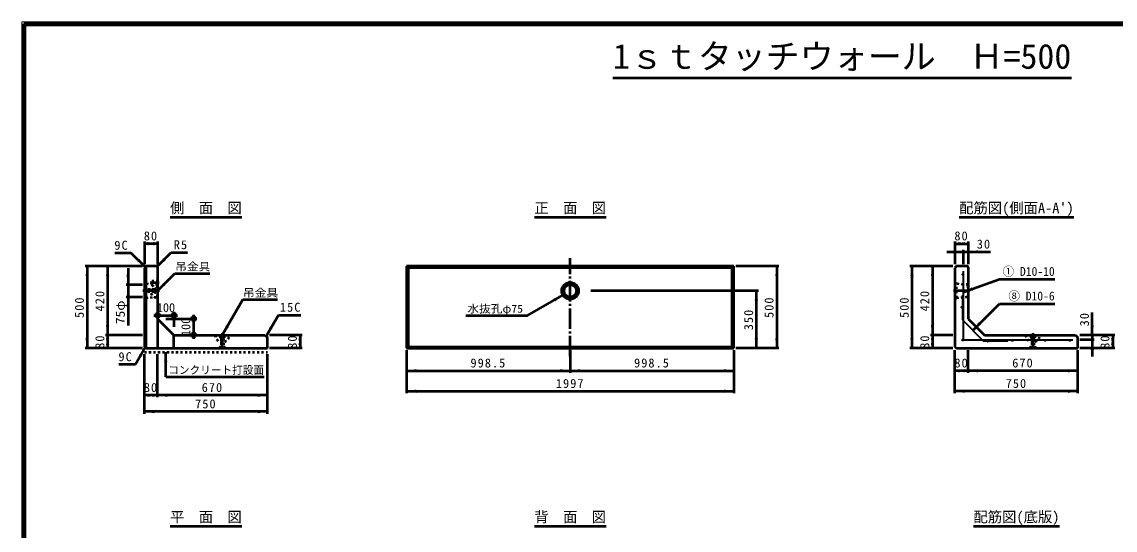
# Model space of a CAD drawing. Units: millimetres, scale not verified, with parts at other scales. Extents: x 100 to 4105, y 100 to 2870.
# Drawn here: x 100 to 2769, y 1630 to 2870 of the extents above; entities that cross this region are included whole.
import ezdxf
from ezdxf.enums import TextEntityAlignment as Align

# ---------------------------------------------------------------- set-up
doc = ezdxf.new("R2010")
doc.units = ezdxf.units.MM
doc.header["$LTSCALE"] = 5
doc.linetypes.add('USER1', pattern=[2.2, 1, -1.2])
doc.linetypes.add('USER2', pattern=[13.4, 10, -1.2, 1, -1.2])
doc.layers.add('V-nasSTD', color=7, linetype='Continuous', lineweight=50)
doc.styles.add('ＭＳ ゴシック', font='')
doc.styles.get('ＭＳ ゴシック').set_extended_font_data('MS Gothic')

msp = doc.modelspace()

# ---------------------------------------------------------------- hatches: boundary and pattern name
at = {"layer": 'V-nasSTD'}
for points in [[(423.279, 2328.945), (423.279, 2324.945), (399.279, 2328.945), (423.279, 2332.945)], [(407.279, 2328.945), (407.279, 2332.945), (431.279, 2328.945), (407.279, 2324.945)], [(2402.079, 2328.945), (2402.079, 2324.945), (2378.079, 2328.945), (2402.079, 2332.945)], [(2386.079, 2328.945), (2386.079, 2332.945), (2410.079, 2328.945), (2386.079, 2324.945)], [(2374.079, 2308.945), (2374.079, 2312.945), (2398.079, 2308.945), (2374.079, 2304.945)], [(2434.079, 2308.945), (2434.079, 2304.945), (2410.079, 2308.945), (2434.079, 2312.945)], [(259.279, 2249.945), (255.279, 2249.945), (259.279, 2273.945), (263.279, 2249.945)], [(309.279, 2249.945), (305.279, 2249.945), (309.279, 2273.945), (313.279, 2249.945)], [(384.108, 2289.116), (386.937, 2291.944), (401.079, 2272.145), (381.28, 2286.287)], [(447.664, 2290.33), (450.492, 2287.501), (430.693, 2273.359), (444.835, 2293.158)], [(1943.079, 2249.945), (1939.079, 2249.945), (1943.079, 2273.945), (1947.079, 2249.945)], [(2273.079, 2249.945), (2269.079, 2249.945), (2273.079, 2273.945), (2277.079, 2249.945)], [(2323.079, 2249.945), (2319.079, 2249.945), (2323.079, 2273.945), (2327.079, 2249.945)], [(359.279, 2252.945), (363.279, 2252.945), (359.279, 2228.945), (355.279, 2252.945)], [(448.249, 2230.916), (451.078, 2228.087), (431.279, 2213.945), (445.421, 2233.744)], [(2420.631, 2218.437), (2422, 2214.678), (2398.079, 2210.228), (2419.263, 2222.195)], [(359.279, 2174.945), (355.279, 2174.945), (359.279, 2198.945), (363.279, 2174.945)], [(1400.054, 2191.645), (1398.054, 2195.109), (1420.839, 2203.645), (1402.054, 2188.181)], [(1893.079, 2189.945), (1889.079, 2189.945), (1893.079, 2213.945), (1897.079, 2189.945)], [(2438.564, 2134.43), (2441.393, 2131.602), (2421.594, 2117.46), (2435.736, 2137.259)], [(309.279, 2129.945), (313.279, 2129.945), (309.279, 2105.945), (305.279, 2129.945)], [(601.279, 2126.73), (604.743, 2124.73), (589.279, 2105.945), (597.815, 2128.73)], [(708.279, 2123.73), (711.743, 2121.73), (696.279, 2102.945), (704.815, 2125.73)], [(2323.079, 2129.945), (2327.079, 2129.945), (2323.079, 2105.945), (2319.079, 2129.945)], [(2713.079, 2129.945), (2717.079, 2129.945), (2713.079, 2105.945), (2709.079, 2129.945)], [(259.279, 2097.945), (263.279, 2097.945), (259.279, 2073.945), (255.279, 2097.945)], [(309.279, 2081.945), (305.279, 2081.945), (309.279, 2105.945), (313.279, 2081.945)], [(309.279, 2097.945), (313.279, 2097.945), (309.279, 2073.945), (305.279, 2097.945)], [(779.279, 2081.945), (775.279, 2081.945), (779.279, 2105.945), (783.279, 2081.945)], [(779.279, 2097.945), (783.279, 2097.945), (779.279, 2073.945), (775.279, 2097.945)], [(1893.079, 2097.945), (1897.079, 2097.945), (1893.079, 2073.945), (1889.079, 2097.945)], [(1943.079, 2097.945), (1947.079, 2097.945), (1943.079, 2073.945), (1939.079, 2097.945)], [(2273.079, 2097.945), (2277.079, 2097.945), (2273.079, 2073.945), (2269.079, 2097.945)], [(2323.079, 2081.945), (2319.079, 2081.945), (2323.079, 2105.945), (2327.079, 2081.945)], [(2323.079, 2097.945), (2327.079, 2097.945), (2323.079, 2073.945), (2319.079, 2097.945)], [(2713.079, 2069.945), (2709.079, 2069.945), (2713.079, 2093.945), (2717.079, 2069.945)], [(2763.079, 2081.945), (2759.079, 2081.945), (2763.079, 2105.945), (2767.079, 2081.945)], [(2763.079, 2097.945), (2767.079, 2097.945), (2763.079, 2073.945), (2759.079, 2097.945)], [(389.079, 2054.961), (385.615, 2056.961), (401.079, 2075.745), (392.543, 2052.961)], [(451.279, 2040.145), (447.279, 2040.145), (451.279, 2064.145), (455.279, 2040.145)], [(1063.279, 2018.945), (1063.279, 2014.945), (1039.279, 2018.945), (1063.279, 2022.945)], [(1414.679, 2018.945), (1414.679, 2022.945), (1438.679, 2018.945), (1414.679, 2014.945)], [(1462.679, 2018.945), (1462.679, 2014.945), (1438.679, 2018.945), (1462.679, 2022.945)], [(1814.079, 2018.945), (1814.079, 2022.945), (1838.079, 2018.945), (1814.079, 2014.945)], [(2402.079, 2018.945), (2402.079, 2014.945), (2378.079, 2018.945), (2402.079, 2022.945)], [(2386.079, 2018.945), (2386.079, 2022.945), (2410.079, 2018.945), (2386.079, 2014.945)], [(2434.079, 2018.945), (2434.079, 2014.945), (2410.079, 2018.945), (2434.079, 2022.945)], [(2654.079, 2018.945), (2654.079, 2022.945), (2678.079, 2018.945), (2654.079, 2014.945)], [(423.279, 1959.145), (423.279, 1955.145), (399.279, 1959.145), (423.279, 1963.145)], [(407.279, 1959.145), (407.279, 1963.145), (431.279, 1959.145), (407.279, 1955.145)], [(455.279, 1959.145), (455.279, 1955.145), (431.279, 1959.145), (455.279, 1963.145)], [(675.279, 1959.145), (675.279, 1963.145), (699.279, 1959.145), (675.279, 1955.145)], [(1063.279, 1968.945), (1063.279, 1964.945), (1039.279, 1968.945), (1063.279, 1972.945)], [(1814.079, 1968.945), (1814.079, 1972.945), (1838.079, 1968.945), (1814.079, 1964.945)], [(2402.079, 1968.945), (2402.079, 1964.945), (2378.079, 1968.945), (2402.079, 1972.945)], [(2654.079, 1968.945), (2654.079, 1972.945), (2678.079, 1968.945), (2654.079, 1964.945)], [(423.279, 1919.145), (423.279, 1915.145), (399.279, 1919.145), (423.279, 1923.145)], [(675.279, 1919.145), (675.279, 1923.145), (699.279, 1919.145), (675.279, 1915.145)]]:
    msp.add_hatch(color=256, dxfattribs=at).paths.add_polyline_path(points)

# ---------------------------------------------------------------- linework, layer by layer
at = {"layer": 'V-nasSTD', "lineweight": 100}
for p, q in [((105, 2865), (105, 105)), ((4100, 2865), (105, 2865))]:
    msp.add_line(p, q, dxfattribs=at)
at = {"layer": 'V-nasSTD'}
for p, q in [((1542.628, 2733.465), (2662.372, 2733.465)), ((461.779, 2393.945), (636.779, 2393.945)), ((1351.179, 2393.945), (1526.179, 2393.945)), ((2388.079, 2393.945), (2668.079, 2393.945)), ((399.279, 2333.945), (399.279, 2278.945)), ((431.279, 2328.945), (399.279, 2328.945)), ((431.279, 2333.945), (431.279, 2278.945)), ((2378.079, 2333.945), (2378.079, 2278.945)), ((2378.079, 2328.945), (2410.079, 2328.945)), ((2410.079, 2333.945), (2410.079, 2278.945)), ((367.138, 2306.086), (327.138, 2306.086)), ((401.079, 2272.145), (367.138, 2306.086)), ((430.693, 2273.359), (464.634, 2307.3)), ((464.634, 2307.3), (504.634, 2307.3)), ((2358.079, 2308.945), (2398.079, 2308.945)), ((2398.079, 2313.945), (2398.079, 2278.945)), ((2398.079, 2308.945), (2410.079, 2308.945)), ((2410.079, 2308.945), (2465.079, 2308.945)), ((394.279, 2273.945), (254.279, 2273.945)), ((259.279, 2273.945), (259.279, 2073.945)), ((309.279, 2273.945), (309.279, 2105.945)), ((359.279, 2268.945), (359.279, 2228.945)), ((402.879, 2273.945), (399.279, 2270.345)), ((399.279, 2270.345), (399.279, 2077.545)), ((429.279, 2273.945), (402.879, 2273.945)), ((402.879, 2273.945), (402.879, 2073.945)), ((431.279, 2271.945), (431.279, 2073.945)), ((1039.279, 2273.945), (1039.279, 2073.945)), ((1838.079, 2273.945), (1039.279, 2273.945)), ((1039.279, 2273.945), (1042.879, 2270.345)), ((1042.879, 2270.345), (1042.879, 2077.545)), ((1834.479, 2270.345), (1042.879, 2270.345)), ((1834.479, 2270.345), (1838.079, 2273.945)), ((1834.479, 2077.545), (1834.479, 2270.345)), ((1838.079, 2073.945), (1838.079, 2273.945)), ((1948.079, 2273.945), (1843.079, 2273.945)), ((1943.079, 2273.945), (1943.079, 2073.945)), ((2373.079, 2273.945), (2268.079, 2273.945)), ((2273.079, 2273.945), (2273.079, 2073.945)), ((2323.079, 2273.945), (2323.079, 2105.945)), ((2381.679, 2273.945), (2378.079, 2270.345)), ((2378.079, 2270.345), (2378.079, 2077.545)), ((2408.079, 2273.945), (2381.679, 2273.945)), ((2410.079, 2271.945), (2410.079, 2145.945)), ((431.279, 2213.945), (473.705, 2256.372)), ((473.705, 2256.372), (558.705, 2256.372)), ((2398.079, 2210.228), (2486.57, 2242.436)), ((2486.57, 2242.436), (2621.57, 2242.436)), ((354.279, 2228.945), (394.279, 2228.945)), ((359.279, 2228.945), (359.279, 2198.945)), ((354.279, 2198.945), (394.279, 2198.945)), ((359.279, 2198.945), (359.279, 2128.945)), ((589.279, 2105.945), (639.279, 2192.548)), ((639.279, 2192.548), (724.279, 2192.548)), ((1334.236, 2153.645), (1420.839, 2203.645)), ((1898.079, 2213.945), (1489.079, 2213.945)), ((1893.079, 2213.945), (1893.079, 2073.945)), ((471.279, 2162.945), (471.279, 2125.945)), ((2421.594, 2117.46), (2486.57, 2182.436)), ((2486.57, 2182.436), (2621.57, 2182.436)), ((422.279, 2153.945), (480.279, 2153.945)), ((431.279, 2145.945), (471.279, 2105.945)), ((451.279, 2145.945), (527.279, 2145.945)), ((519.279, 2154.945), (519.279, 2096.945)), ((696.279, 2102.945), (726.279, 2154.907)), ((726.279, 2154.907), (781.279, 2154.907)), ((1184.236, 2153.645), (1334.236, 2153.645)), ((2410.079, 2145.945), (2450.079, 2105.945)), ((2713.079, 2105.945), (2713.079, 2160.945)), ((394.279, 2105.945), (304.279, 2105.945)), ((309.279, 2105.945), (309.279, 2073.945)), ((471.279, 2105.945), (693.279, 2105.945)), ((471.279, 2073.945), (471.279, 2105.945)), ((693.279, 2105.945), (699.279, 2099.945)), ((699.279, 2073.945), (699.279, 2099.945)), ((784.279, 2105.945), (704.279, 2105.945)), ((779.279, 2105.945), (779.279, 2073.945)), ((2373.079, 2105.945), (2318.079, 2105.945)), ((2323.079, 2105.945), (2323.079, 2073.945)), ((2323.079, 2105.945), (2323.079, 2073.945)), ((2450.079, 2105.945), (2672.079, 2105.945)), ((2672.079, 2105.945), (2678.079, 2099.945)), ((2678.079, 2073.945), (2678.079, 2099.945)), ((2768.079, 2105.945), (2683.079, 2105.945)), ((2718.079, 2093.945), (2683.079, 2093.945)), ((2713.079, 2105.945), (2713.079, 2093.945)), ((2713.079, 2093.945), (2713.079, 2053.945)), ((2763.079, 2105.945), (2763.079, 2073.945)), ((394.279, 2073.945), (254.279, 2073.945)), ((401.079, 2075.745), (377.079, 2034.176)), ((399.279, 2077.545), (402.879, 2073.945)), ((399.279, 1914.145), (399.279, 2059.145)), ((402.879, 2073.945), (699.279, 2073.945)), ((431.279, 1954.145), (431.279, 2059.145)), ((451.279, 2004.145), (451.279, 2064.145)), ((699.279, 1914.145), (699.279, 2059.145)), ((784.279, 2073.945), (704.279, 2073.945)), ((1042.879, 2077.545), (1039.279, 2073.945)), ((1039.279, 2073.945), (1838.079, 2073.945)), ((1039.279, 2068.945), (1039.279, 1963.945)), ((1042.879, 2077.545), (1834.479, 2077.545)), ((1438.679, 2068.945), (1438.679, 2013.945)), ((1834.479, 2077.545), (1838.079, 2073.945)), ((1838.079, 2068.945), (1838.079, 1963.945)), ((1948.079, 2073.945), (1843.079, 2073.945)), ((2373.079, 2073.945), (2268.079, 2073.945)), ((2378.079, 2077.545), (2381.679, 2073.945)), ((2378.079, 1963.945), (2378.079, 2068.945)), ((2381.679, 2073.945), (2678.079, 2073.945)), ((2410.079, 2013.945), (2410.079, 2068.945)), ((2678.079, 1963.945), (2678.079, 2068.945)), ((2768.079, 2073.945), (2683.079, 2073.945)), ((377.079, 2034.176), (337.079, 2034.176)), ((451.279, 2004.145), (691.279, 2004.145)), ((1039.279, 2018.945), (1438.679, 2018.945)), ((1438.679, 2018.945), (1838.079, 2018.945)), ((2410.079, 2018.945), (2378.079, 2018.945)), ((2410.079, 2018.945), (2378.079, 2018.945)), ((2678.079, 2018.945), (2410.079, 2018.945)), ((431.279, 1959.145), (399.279, 1959.145)), ((699.279, 1959.145), (431.279, 1959.145)), ((1039.279, 1968.945), (1838.079, 1968.945)), ((2678.079, 1968.945), (2378.079, 1968.945)), ((699.279, 1919.145), (399.279, 1919.145)), ((461.779, 1640.145), (636.779, 1640.145)), ((1351.179, 1640.145), (1526.179, 1640.145)), ((2423.079, 1640.145), (2633.079, 1640.145))]:
    msp.add_line(p, q, dxfattribs=at)
at = {"layer": 'V-nasSTD', "linetype": 'USER2'}
for p, q in [((1438.679, 2053.945), (1438.679, 2293.945)), ((413.279, 2233.945), (435.279, 2233.945)), ((435.279, 2213.945), (395.279, 2213.945)), ((436.279, 2213.945), (406.279, 2213.945)), ((2414.079, 2213.945), (2374.079, 2213.945)), ((589.279, 2110.945), (589.279, 2080.945)), ((2568.079, 2110.945), (2568.079, 2080.945))]:
    msp.add_line(p, q, dxfattribs=at)
at = {"layer": 'V-nasSTD', "lineweight": 35}
for p, q in [((2398.079, 2261.945), (2398.079, 2093.945)), ((2396.079, 2202.975), (2396.079, 2142.975)), ((2396.079, 2142.975), (2447.108, 2091.945)), ((2398.079, 2093.945), (2666.079, 2093.945)), ((2447.108, 2091.945), (2507.108, 2091.945))]:
    msp.add_line(p, q, dxfattribs=at)
at = {"layer": 'V-nasSTD', "linetype": 'USER1'}
for p, q in [((403.279, 2230.945), (399.279, 2234.545)), ((400.079, 2220.945), (400.079, 2206.945)), ((401.279, 2220.945), (400.079, 2220.945)), ((401.279, 2220.945), (403.279, 2216.745)), ((401.279, 2220.945), (401.279, 2206.945)), ((431.279, 2228.945), (403.279, 2230.945)), ((403.279, 2196.945), (403.279, 2230.945)), ((423.279, 2216.745), (403.279, 2216.745)), ((403.279, 2216.745), (403.279, 2211.145)), ((417.279, 2229.945), (417.279, 2237.945)), ((417.279, 2237.945), (431.279, 2237.945)), ((431.279, 2229.945), (417.279, 2229.945)), ((424.479, 2218.945), (423.279, 2216.745)), ((423.279, 2216.745), (423.279, 2211.145)), ((427.279, 2218.945), (424.479, 2218.945)), ((424.479, 2218.945), (424.479, 2208.945)), ((427.279, 2218.945), (427.279, 2208.945)), ((431.279, 2198.945), (431.279, 2228.945)), ((2382.079, 2230.945), (2378.079, 2234.545)), ((2410.079, 2228.945), (2382.079, 2230.945)), ((2382.079, 2196.945), (2382.079, 2230.945)), ((2410.079, 2198.945), (2410.079, 2228.945)), ((403.279, 2196.945), (399.279, 2193.345)), ((401.279, 2206.945), (400.079, 2206.945)), ((403.279, 2211.145), (401.279, 2206.945)), ((423.279, 2211.145), (403.279, 2211.145)), ((403.279, 2196.945), (431.279, 2198.945)), ((423.279, 2211.145), (424.479, 2208.945)), ((427.279, 2208.945), (424.479, 2208.945)), ((2382.079, 2196.945), (2378.079, 2193.345)), ((2382.079, 2196.945), (2410.079, 2198.945)), ((584.279, 2101.945), (594.279, 2101.945)), ((584.279, 2101.945), (584.279, 2099.145)), ((584.279, 2099.145), (586.479, 2097.945)), ((584.279, 2099.145), (594.279, 2099.145)), ((586.479, 2097.945), (586.479, 2077.945)), ((586.479, 2097.945), (592.079, 2097.945)), ((592.079, 2097.945), (594.279, 2099.145)), ((592.079, 2097.945), (592.079, 2077.945)), ((594.279, 2101.945), (594.279, 2099.145)), ((2563.079, 2101.945), (2573.079, 2101.945)), ((2563.079, 2101.945), (2563.079, 2099.145)), ((2563.079, 2099.145), (2565.279, 2097.945)), ((2563.079, 2099.145), (2573.079, 2099.145)), ((2565.279, 2097.945), (2565.279, 2077.945)), ((2565.279, 2097.945), (2570.879, 2097.945)), ((2570.879, 2097.945), (2573.079, 2099.145)), ((2570.879, 2097.945), (2570.879, 2077.945)), ((2573.079, 2101.945), (2573.079, 2099.145)), ((399.279, 2064.145), (699.279, 2064.145)), ((582.279, 2075.945), (586.479, 2077.945)), ((582.279, 2075.945), (582.279, 2074.745)), ((582.279, 2075.945), (596.279, 2075.945)), ((582.279, 2074.745), (596.279, 2074.745)), ((586.479, 2077.945), (592.079, 2077.945)), ((592.079, 2077.945), (596.279, 2075.945)), ((596.279, 2075.945), (596.279, 2074.745)), ((2561.079, 2075.945), (2565.279, 2077.945)), ((2561.079, 2075.945), (2561.079, 2074.745)), ((2561.079, 2075.945), (2575.079, 2075.945)), ((2561.079, 2074.745), (2575.079, 2074.745)), ((2565.279, 2077.945), (2570.879, 2077.945)), ((2570.879, 2077.945), (2575.079, 2075.945)), ((2575.079, 2075.945), (2575.079, 2074.745))]:
    msp.add_line(p, q, dxfattribs=at)
at = {"layer": 'V-nasSTD', "lineweight": 13}
msp.add_lwpolyline([(100, 100), (100, 2870), (4105, 2870), (4105, 100)], close=True, dxfattribs=at)
at = {"layer": 'V-nasSTD', "lineweight": 35}
for centre in [(2396.879, 2253.945), (2394.879, 2173.945), (2396.879, 2093.945), (2458.079, 2090.745), (2518.079, 2092.745), (2598.079, 2092.745), (2658.079, 2092.745)]:
    msp.add_circle(centre, 1.2, dxfattribs=at)
at = {"layer": 'V-nasSTD'}
for centre, radius in [((1438.679, 2213.945), 20.6), ((1438.679, 2213.945), 17), ((1438.679, 2213.945), 15), ((431.279, 2153.945), 5), ((471.279, 2153.945), 5), ((519.279, 2145.945), 5), ((519.279, 2105.945), 5)]:
    msp.add_circle(centre, radius, dxfattribs=at)
for centre in [(429.279, 2271.945), (2408.079, 2271.945)]:
    msp.add_arc(centre, 2, 0, 90, dxfattribs=at)
at = {"layer": 'V-nasSTD', "linetype": 'USER1'}
for centre, start, end in [((431.279, 2213.945), 90, 270), ((589.279, 2105.945), 180, 0), ((2568.079, 2105.945), 180, 0)]:
    msp.add_arc(centre, 17.2, start, end, dxfattribs=at)

# ---------------------------------------------------------------- texts
at = {"layer": 'V-nasSTD', "style": 'ＭＳ ゴシック'}
for s, height, p in [('1ｓｔタッチウォール  Ｈ=500', 60.81, (2102.5, 2816.409)), ('側\u3000面\u3000図', 25.66, (549.279, 2428.945)), ('正\u3000面\u3000図', 25.66, (1438.679, 2428.945)), ("配筋図(側面A-A')", 25.66, (2528.079, 2428.945)), ('100', 21.99, (451.779, 2183.945)), ('コンクリート打設面', 19.06, (574.307, 2030.145)), ('平\u3000面\u3000図', 25.66, (549.279, 1675.145)), ('背\u3000面\u3000図', 25.66, (1438.679, 1675.145)), ('配筋図(底版)', 25.66, (2528.079, 1675.145))]:
    msp.add_text(s, height=height, dxfattribs=at).set_placement(p, align=Align.TOP_CENTER)
for s, height, width, p in [('吊金具', 19.06, 1.1, (517.205, 2282.372)), ('① D10-10', 21.85, 0.95, (2557.855, 2272.244)), ('吊金具', 19.06, 1.1, (682.779, 2218.548)), ('⑧ D10-6', 21.85, 0.95, (2564.935, 2212.244)), ('水抜孔φ75', 19.06, 1.1, (1255.486, 2179.645))]:
    msp.add_text(s, height=height, dxfattribs=dict(at, width=width)).set_placement(p, align=Align.TOP_CENTER)
at = {"layer": 'V-nasSTD', "style": 'ＭＳ ゴシック', "width": 1.1}
msp.add_text('75φ', height=21.99, rotation=90, dxfattribs=at).set_placement((329.279, 2161.445), align=Align.TOP_CENTER)
at = {"layer": 'V-nasSTD', "style": 'ＭＳ ゴシック'}
msp.add_text('100', height=21.99, rotation=90, dxfattribs=at).set_placement((489.279, 2125.945), align=Align.TOP_CENTER)
at = {"layer": 'V-nasSTD', "char_height": 21.99, "attachment_point": 2, "style": 'ＭＳ ゴシック'}
for s, insert in [('\\T1.17;80', (415.278, 2358.945)), ('\\T1.17;80', (2394.078, 2358.945)), ('\\T1.17;9C', (343.388, 2336.086)), ('\\T1.17;R5', (488.384, 2337.3)), ('\\T1.17;30', (2448.829, 2338.945)), ('\\T1.17;15C', (756.279, 2184.907)), ('\\T1.17;9C', (353.329, 2064.176)), ('\\T1.17;998.5', (1238.979, 2048.945)), ('\\T1.17;998.5', (1638.379, 2048.945)), ('\\T1.17;80', (2394.078, 2048.945)), ('\\T1.17;670', (2544.079, 2048.945)), ('\\T1.17;80', (415.278, 1989.145)), ('\\T1.17;670', (565.279, 1989.145)), ('\\T1.17;1997', (1438.679, 1998.945)), ('\\T1.17;750', (2528.079, 1998.945)), ('\\T1.17;750', (549.279, 1949.145))]:
    msp.add_mtext(s, dxfattribs=dict(at, insert=insert))
at = {"layer": 'V-nasSTD', "char_height": 21.99, "attachment_point": 2, "rotation": 90, "style": 'ＭＳ ゴシック'}
for s, insert in [('\\T1.17;500', (229.279, 2173.945)), ('\\T1.17;420', (279.279, 2189.945)), ('\\T1.17;500', (1913.079, 2173.945)), ('\\T1.17;500', (2243.079, 2173.945)), ('\\T1.17;420', (2293.079, 2189.945)), ('\\T1.17;350', (1863.079, 2143.945)), ('\\T1.17;30', (2683.079, 2144.695)), ('\\T1.17;80', (279.279, 2089.945)), ('\\T1.17;80', (749.279, 2089.945)), ('\\T1.17;80', (2293.079, 2089.945)), ('\\T1.17;80', (2733.079, 2089.945))]:
    msp.add_mtext(s, dxfattribs=dict(at, insert=insert))

doc.saveas('drawing.dxf')
